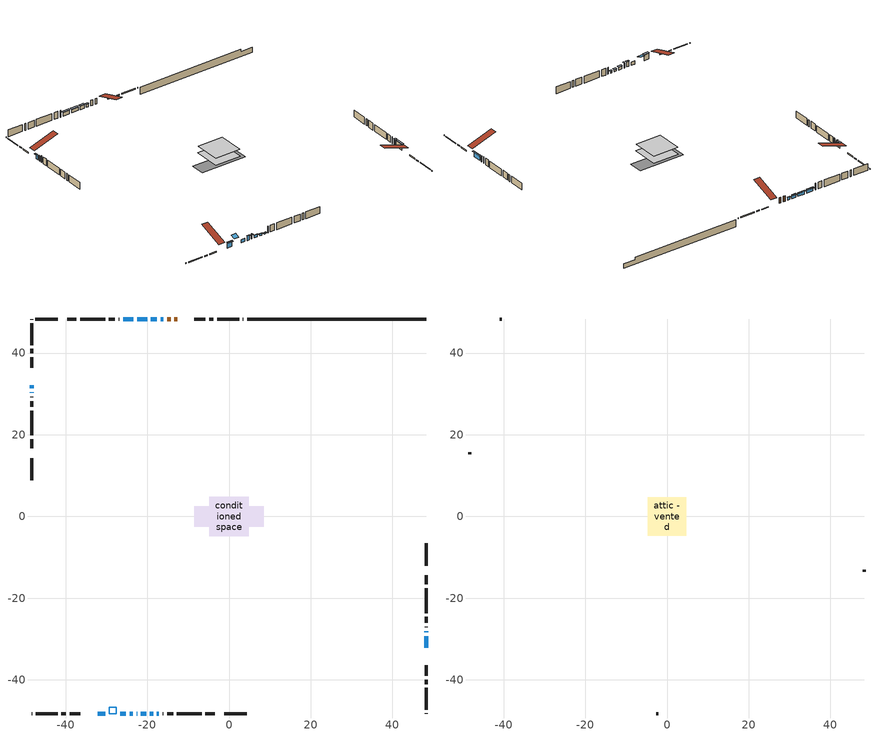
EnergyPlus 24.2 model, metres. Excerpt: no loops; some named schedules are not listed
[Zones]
conditioned space
 floor outside (Floor1 construction): -0.91,-0.91 -0.91,0.91 0.91,0.91 0.91,-0.91 z1.37
 floor outside (Floor2 construction): -0.48,-0.48 -0.48,0.48 0.48,0.48 0.48,-0.48 z1.37
 floor adiabatic (AdiabaticFloorConstruction): -4.8,-4.8 -4.8,4.8 4.8,4.8 4.8,-4.8 z1.37
 floor foundation (Slab1 construction): -8.45,-2.52 -8.45,2.52 8.45,2.52 8.45,-2.52 z-1.19
 wall outside (RimJoist1 construction): 3.5,48.32 3.38,48.32 / -48.32,-48.32 -48.2,-48.32 / -48.32,48.32 -48.32,48.2 / 48.32,-48.32 48.32,-48.2 z1.37:1.67
 wall outside (RimJoist2 construction): 2.45,48.32 -2.9,48.32 / -47.27,-48.32 -41.92,-48.32 / -48.32,47.27 -48.32,41.92 / 48.32,-47.27 48.32,-41.92 z1.37:1.67
 wall outside (RimJoist3 construction): -3.83,48.32 -4.89,48.32 / -40.99,-48.32 -39.93,-48.32 / -48.32,40.99 -48.32,39.93 / 48.32,-40.99 48.32,-39.93 z1.37:1.67
 wall outside (RimJoist4 construction): -5.82,48.32 -8.44,48.32 / -39,-48.32 -36.38,-48.32 / -48.32,39 -48.32,36.38 / 48.32,-39 48.32,-36.38 z1.37:1.67
 wall outside (AdiabaticWallConstruction 1): -12.72,48.32 -13.36,48.32 / -14.29,48.32 -15.1,48.32 z1.37:3.4
 wall outside (AdiabaticWallConstruction): -16.03,48.32 -16.74,48.32 z1.37:2.39; -48.32,32.1 -48.32,31.34 / -48.32,30.41 -48.32,30.28 / -24.29,-48.32 -23.52,-48.32 / -22.6,-48.32 -22.47,-48.32 z1.37:3.15; 48.32,-32.1 48.32,-29.26 / 48.32,-28.33 48.32,-28.02 / -32.1,-48.32 -30.27,-48.32 z1.37:3.4; -17.67,48.32 -19.09,48.32 / -23.39,48.32 -25.93,48.32 z1.37:2.64; -26.62,-48.32 -25.21,-48.32 / -20.02,48.32 -22.46,48.32 z1.37:2.59; -21.54,-48.32 -20.27,-48.32 z1.37:2.34; -19.34,-48.32 -18.57,-48.32 z1.37:2.08; -17.65,-48.32 -17.14,-48.32 z1.37:1.87
 wall outside (Wall1 construction): -26.86,48.32 -27.03,48.32 / -16.22,-48.32 -16.05,-48.32 / -48.32,29.35 -48.32,29.18 / 48.32,-27.09 48.32,-26.92 z1.37:3.81
 wall outside (Wall2 construction): -27.96,48.32 -29.4,48.32 / -15.12,-48.32 -13.68,-48.32 / -48.32,28.25 -48.32,26.81 / 48.32,-25.99 48.32,-24.56 z1.37:3.81
 wall outside (Wall3 construction): -30.33,48.32 -36.39,48.32 / -12.75,-48.32 -6.69,-48.32 / -48.32,25.89 -48.32,19.82 / 48.32,-23.63 48.32,-17.56 z1.37:3.81
 wall outside (Wall4 construction): -37.32,48.32 -39.56,48.32 / -5.76,-48.32 -3.51,-48.32 / -48.32,18.89 -48.32,16.65 / 48.32,-16.64 48.32,-14.39 z1.37:3.81
 wall outside (Wall6 construction): -41.9,48.32 -47.39,48.32 / -1.17,-48.32 4.32,-48.32 / -48.32,14.31 -48.32,8.82 / 48.32,-12.05 48.32,-6.56 z1.37:3.81
 wall foundation (FoundationWall1 construction): 4.43,48.32,-1.19 4.43,48.32,1.37 43.93,48.32,1.37 43.93,48.32,0.57 48.32,48.32,0.57 48.32,48.32,-1.19
 window (WindowConstruction 7): -16.03,48.32 -16.74,48.32 z1.37:2.38
 window (WindowConstruction 11): -48.32,32.1 -48.32,31.34 z1.37:3.15
 window (WindowConstruction 12): -48.32,30.41 -48.32,30.28 z1.37:3.15
 window (WindowConstruction 4): 48.32,-32.1 48.32,-29.26 z1.37:3.4
 window (WindowConstruction 5): 48.32,-28.33 48.32,-28.02 z1.37:3.4
 window (WindowConstruction 6): -32.1,-48.32 -30.27,-48.32 z1.37:3.4
 window (WindowConstruction 13): -17.67,48.32 -19.09,48.32 z1.37:2.64
 window (WindowConstruction 14): -26.61,-48.32 -25.22,-48.32 z1.37:2.59
 window (WindowConstruction 8): -24.29,-48.32 -23.53,-48.32 z1.37:3.15
 window (WindowConstruction 9): -22.6,-48.32 -22.47,-48.32 z1.37:3.15
 window (WindowConstruction): -20.02,48.32 -22.46,48.32 z1.37:2.59
 window (WindowConstruction 1): -23.39,48.32 -25.93,48.32 z1.37:2.64
 window (WindowConstruction 2): -21.54,-48.32 -20.27,-48.32 z1.37:2.34
 window (WindowConstruction 3): -19.34,-48.32 -18.58,-48.32 z1.37:2.08
 window (WindowConstruction 10): -17.65,-48.32 -17.15,-48.32 z1.37:1.87
 door (Door): -12.72,48.32 -13.36,48.32 z1.37:3.4
 door (Door 1): -14.29,48.32 -15.1,48.32 z1.37:3.4
 ceiling adiabatic (AdiabaticFloorConstruction): 4.8,-4.8 4.8,4.8 -4.8,4.8 -4.8,-4.8 z1.37
 roof outside (AdiabaticRoofConstruction): -27.54,-48.32,3.81 -27.54,-46.62,4.38 -29.34,-46.62,4.38 -29.34,-48.32,3.81
 skylight (SkylightConstruction): -27.54,-48.32,3.81 -27.54,-46.62,4.38 -29.34,-46.62,4.38 -29.34,-48.32,3.81
attic - vented
 floor to conditioned space (Floor3 construction Reversed): -4.71,-4.71 -4.71,4.71 4.71,4.71 4.71,-4.71 z3.81
 wall outside (Wall5 construction): -40.49,48.32 -40.97,48.32 / -2.58,-48.32 -2.1,-48.32 / -48.32,15.72 -48.32,15.24 / 48.32,-13.46 48.32,-12.98 z1.37:3.81
 roof outside (Roof1 construction): -11.79,48.32,3.81 -11.79,39.14,6.87 -9.37,39.14,6.87 -9.37,48.32,3.81; -33.03,-48.32,3.81 -33.03,-39.14,6.87 -35.45,-39.14,6.87 -35.45,-48.32,3.81; -48.32,33.03,3.81 -39.14,33.03,6.87 -39.14,35.45,6.87 -48.32,35.45,3.81; 48.32,-33.03,3.81 39.14,-33.03,6.87 39.14,-35.45,6.87 48.32,-35.45,3.81
shading: -16.89,48.32 -15.88,48.32 -15.88,48.93 -16.89,48.93 z2.53; -48.32,31.19 -48.32,32.25 -48.93,32.25 -48.93,31.19 z3.3; -48.32,30.13 -48.32,30.56 -48.93,30.56 -48.93,30.13 z3.3; 48.32,-29.11 48.32,-32.25 48.93,-32.25 48.93,-29.11 z3.55; 48.32,-27.87 48.32,-28.48 48.93,-28.48 48.93,-27.87 z3.55; -30.12,-48.32 -32.25,-48.32 -32.25,-48.93 -30.12,-48.93 z3.55; -19.24,48.32 -17.52,48.32 -17.52,48.93 -19.24,48.93 z2.79; -23.38,-48.32 -24.44,-48.32 -24.44,-48.93 -23.38,-48.93 z3.3; -22.32,-48.32 -22.75,-48.32 -22.75,-48.93 -22.32,-48.93 z3.3; -22.61,48.32 -19.87,48.32 -19.87,48.93 -22.61,48.93 z2.74; -26.08,48.32 -23.24,48.32 -23.24,48.93 -26.08,48.93 z2.79; -20.12,-48.32 -21.69,-48.32 -21.69,-48.93 -20.12,-48.93 z2.49; -18.43,-48.32 -19.49,-48.32 -19.49,-48.93 -18.43,-48.93 z2.23; -17,-48.32 -17.8,-48.32 -17.8,-48.93 -17,-48.93 z2.02
[Building]
Building 1: Terrain=Suburbs
[Site:Location]
London AP_ON: Latitude {deg}=43.03; Longitude {deg}=-81.15; Time Zone {hr}=-5; Elevation {m}=278; Keep Site Location Information=Yes
[Site:GroundTemperature:Shallow]
3.98693, 1.93205, 1.76749, 2.74264, 6.6573, 10.5537, 13.9317, 16.0716, 16.2534, 14.513, 11.2211, 7.44421
[Site:WaterMainsTemperature]
Calculation Method=Schedule; Temperature Schedule=mains temperature schedule
[Material] Roughness=Rough; Thermal Absorptance=0.9
Name | Thickness {m} | Conductivity {W/m-K} | Density {kg/m3} | Specific Heat {J/kg-K} | Solar Absorptance | Visible Absorptance
asphalt or fiberglass shingles | 0.00635 | 0.162714 | 1121.4 | 1465.45 | 0.4 | 0.4
asphalt or fiberglass shingles 1 | 0.00635 | 0.162714 | 1121.4 | 1465.45 | 0.7 | 0.7
ceiling loosefill ins | 0.169333 | 0.0480833 | 16.02 | 1046.75 | 0.7 | 0.7
ceiling stud and cavity | 0.1397 | 1.3678 | 65.682 | 1177.47 | 0.7 | 0.7
concrete 4.0 in. | 0.1016 | 1.803125 | 2242.8 | 837.4 | 0.7 | 0.7
concrete 8.0 in. | 0.2032 | 1.803125 | 2242.8 | 837.4 | 0.7 | 0.7
door material | 0.04445 | 0.327969 | 512.64 | 1214.23 | 0.7 | 0.7
floor covering | 0.0127 | 0.0433444 | 54.468 | 1339.84 | 0.6 | 0.6
floor rigid ins | 0.051816 | 0.029427 | 32.04 | 1214.23 | 0.7 | 0.7
floor rigid ins 1; roof rigid ins; wall rigid ins | 0.512978 | 0.029427 | 32.04 | 1214.23 | 0.7 | 0.7
floor stud and cavity | 0.1397 | 0.0891235 | 92.3553 | 1139.71 | 0.7 | 0.7
floor stud and cavity 1 | 0.1397 | 0.0815226 | 92.3553 | 1139.71 | 0.7 | 0.7
floor stud and cavity 2 | 0.1397 | 1.75129 | 37.0049 | 1207.88 | 0.7 | 0.7
furniture material conditioned space 1 | 0.1524 | 0.115458 | 640.8 | 1214.23 | 0.6 | 0.6
gypsum board | 0.0127 | 0.160291 | 801 | 837.4 | 0.6 | 0.6
osb sheathing 0.5 in. | 0.0127 | 0.115458 | 512.64 | 1214.23 | 0.7 | 0.7
osb sheathing 0.75 in. | 0.01905 | 0.115458 | 512.64 | 1214.23 | 0.7 | 0.7
rim joist stud and cavity | 0.0508 | 0.367727 | 50.32683 | 1063.81 | 0.6 | 0.6
rim joist stud and cavity 1 | 0.0508 | 0.107068 | 50.32683 | 1063.81 | 0.6 | 0.6
rim joist stud and cavity 2 | 0.0508 | 0.194335 | 50.32683 | 1063.81 | 0.6 | 0.6
rim joist stud and cavity 3 | 0.0508 | 0.312044 | 50.32683 | 1063.81 | 0.6 | 0.6
roof stud and cavity | 0.18415 | 1.78685 | 37.0049 | 1207.88 | 0.6 | 0.6
wall stud and cavity | 0.1397 | 0.169167 | 139.0536 | 1170.24 | 0.7 | 0.7
wall stud and cavity 1 | 0.1397 | 0.0975873 | 139.0536 | 1170.24 | 0.7 | 0.7
wall stud and cavity 2 | 0.1397 | 0.0834262 | 139.0536 | 1170.24 | 0.7 | 0.7
wall stud and cavity 3 | 0.1397 | 0.100429 | 139.0536 | 1170.24 | 0.7 | 0.7
wall stud and cavity 4 | 0.0889 | 6.1454 | 50.32683 | 1063.81 | 0.6 | 0.6
wall stud and cavity 5 | 0.1397 | 0.0908376 | 139.0536 | 1170.24 | 0.7 | 0.7
wall stud and cavity 6 | 0.0889 | 0.380278 | 52.3479 | 1209.89 | 0.7 | 0.7
wall stud and cavity 7 | 0.0889 | 0.391764 | 83.0341 | 1211.67 | 0.7 | 0.7
wood siding | 0.0254 | 0.102417 | 544.68 | 1172.36 | 0.74 | 0.74
wood siding 1 | 0.00254 | 0.102417 | 544.68 | 1172.36 | 0.74 | 0.74
wood siding 2; wood siding 3; wood siding 4 | 0.0254 | 0.102417 | 544.68 | 1172.36 | 0.7 | 0.7
[WindowMaterial:SimpleGlazingSystem]
Name | U-Factor {W/m2-K} | Solar Heat Gain Coefficient
SkylightMaterial | 3.28976 | 0.717
WindowMaterial | 3.28699 | 0.62
WindowMaterial 1 | 3.276206 | 0.61
WindowMaterial 10 | 3.30005 | 0.54
WindowMaterial 11 | 3.27734 | 0.52
WindowMaterial 12 | 3.27848 | 0.51
WindowMaterial 2 | 3.2745 | 0.59
WindowMaterial 3 | 3.27223 | 0.45
WindowMaterial 4 | 3.30687 | 0.63
WindowMaterial 5 | 3.32901 | 0.54
WindowMaterial 6 | 3.31198 | 0.59
WindowMaterial 7 | 3.30573 | 0.63
WindowMaterial 8 | 3.304596 | 0.65
WindowMaterial 9 | 3.117222 | 0.28
[Construction]
AdiabaticFloorConstruction: floor stud and cavity 2, floor rigid ins 1, osb sheathing 0.75 in., floor covering
AdiabaticRoofConstruction: asphalt or fiberglass shingles 1, roof rigid ins, osb sheathing 0.75 in., roof stud and cavity
AdiabaticWallConstruction: wood siding 3, wall rigid ins, wall stud and cavity 6, gypsum board
AdiabaticWallConstruction 1: wood siding 4, wall rigid ins, wall stud and cavity 6, gypsum board
Door; Door 1: door material
Floor1 construction: floor stud and cavity, floor rigid ins, osb sheathing 0.75 in., floor covering
Floor2 construction: floor stud and cavity 1, osb sheathing 0.75 in., floor covering
Floor3 construction Reversed: gypsum board, ceiling stud and cavity, ceiling loosefill ins
FoundationWall1 construction: concrete 8.0 in.
furniture construction conditioned space 1: furniture material conditioned space 1
PartitionWallConstruction: gypsum board, wall stud and cavity 7, gypsum board
RimJoist1 construction: wood siding 2, rim joist stud and cavity
RimJoist2 construction: wood siding 2, rim joist stud and cavity 1
RimJoist3 construction: wood siding 2, rim joist stud and cavity 2
RimJoist4 construction: wood siding 2, rim joist stud and cavity 3
Roof1 construction: asphalt or fiberglass shingles
SkylightConstruction: SkylightMaterial
Slab1 construction: concrete 4.0 in.
Wall1 construction: wood siding, osb sheathing 0.5 in., wall stud and cavity, gypsum board
Wall2 construction: wood siding, osb sheathing 0.5 in., wall stud and cavity 1, gypsum board
Wall3 construction: wood siding, osb sheathing 0.5 in., wall stud and cavity 2, gypsum board
Wall4 construction: wood siding, osb sheathing 0.5 in., wall stud and cavity 3, gypsum board
Wall5 construction: wood siding 1, wall stud and cavity 4
Wall6 construction: wood siding, osb sheathing 0.5 in., wall stud and cavity 5, gypsum board
WindowConstruction: WindowMaterial
WindowConstruction 1: WindowMaterial 1
WindowConstruction 10: WindowMaterial 10
WindowConstruction 11; WindowConstruction 8: WindowMaterial 8
WindowConstruction 12; WindowConstruction 9: WindowMaterial 9
WindowConstruction 13: WindowMaterial 11
WindowConstruction 14: WindowMaterial 12
WindowConstruction 2: WindowMaterial 2
WindowConstruction 3: WindowMaterial 3
WindowConstruction 4: WindowMaterial 4
WindowConstruction 5: WindowMaterial 5
WindowConstruction 6: WindowMaterial 6
WindowConstruction 7: WindowMaterial 7
[Zone] Multiplier=1; Part of Total Floor Area=Yes
Name | Volume {m3}
attic - vented | 46.478
conditioned space | 491.1
[Space]
Name | Zone | Volume {m3}
attic - vented 1 | attic - vented | 46.478
conditioned space 1 | conditioned space | 491.1
[ZoneInfiltration:EffectiveLeakageArea]
infil attic - vented 1: Zone or Space=attic - vented 1; Schedule=Always On Discrete; Effective Air Leakage Area {cm2}=3871.8; Stack Coefficient=0.000382425; Wind Coefficient=1.32128e-05
[ZoneMixing]
whole house fan mix: Zone or Space=attic - vented; Schedule=Always On Continuous; Design Flow Rate Calculation Method=Flow/Zone; Design Flow Rate {m3/s}=0; Source Zone or Space=conditioned space
[SurfaceProperty:ExposedFoundationPerimeter]
Slab1: Exposed Perimeter Calculation Method=TotalExposedPerimeter; Total Exposed Perimeter {m}=43.892
[InternalMass] Zone or ZoneList=conditioned space; Space or SpaceList=conditioned space 1
Name | Construction | Surface Area {m2}
furniture mass conditioned space 1 | furniture construction conditioned space 1 | 72.6239
partition wall mass | PartitionWallConstruction | 181.56
[Lights]
interior lighting: Zone or ZoneList or Space or SpaceList=conditioned space 1; Schedule=interior lighting schedule; Design Level Calculation Method=LightingLevel; Lighting Level {W}=343.2; Return Air Fraction=0; Fraction Radiant=0.6; Fraction Visible=0.2; Fraction Replaceable=1
[People]
occupants: Zone or ZoneList or Space or SpaceList=conditioned space 1; Number of People Schedule=occupants schedule; Number of People Calculation Method=People; Number of People=3; Fraction Radiant=0.314171; Sensible Heat Fraction=0.56303; Activity Level Schedule=occupants activity schedule; Carbon Dioxide Generation Rate {m3/s-W}=0; Enable ASHRAE 55 Comfort Warnings=No; Mean Radiant Temperature Calculation Type=EnclosureAveraged
[ElectricEquipment] Zone or ZoneList or Space or SpaceList=conditioned space 1; Design Level Calculation Method=EquipmentLevel
Name | Schedule | Design Level {W} | Fraction Latent | Fraction Radiant | Fraction Lost
clothes dryer | clothes dryer schedule | 140.772 | 0.015 | 0.081 | 0.85
clothes washer | clothes washer schedule | 32.1985 | 0.03 | 0.162 | 0.7
cooking range | cooking range schedule | 215.147 | 0.08 | 0.432 | 0.2
dishwasher | dishwasher schedule | 66.8632 | 0.3 | 0.18 | 0.4
fridge | fridge schedule | 72.9452 | 0 | 0.6 | 0
mech vent bath fan 0 | mech vent bath fan 0 schedule | 50.2 | 0 | 0 | 1
mech vent bath fan 1 | mech vent bath fan 1 schedule | 50.2 | 0 | 0 | 1
mech vent house fan | mech vent house fan schedule | 0 | 0 | 0 | 1
mech vent house fan cfis | mech vent house fan cfis schedule | 0 | 0 | 0 | 0
misc plug loads | misc plug loads schedule | 494.7 | 0.045 | 0.513 | 0.1
whole house fan | Always On Discrete | 0 | 0 | 0 | 1
[OtherEquipment] Zone or ZoneList or Space or SpaceList=conditioned space 1; Design Level Calculation Method=EquipmentLevel
Name | Fuel Type | Schedule | Design Level {W} | Fraction Latent | Fraction Radiant | Fraction Lost
clothes dryer 1 | Electricity | clothes dryer schedule | 0 | 0.015 | 0.081 | 0.85
cooking range 1 | Electricity | cooking range schedule | 0 | 0.08 | 0.432 | 0.2
general water use latent | None | general water use schedule | 62.594 | 1 | 0 | 0
general water use sensible | None | general water use schedule | -61.6891 | 0 | 0.6 | 0
mech vent house fan latent load | None | Always On Discrete | 0 | 1 | 0 | 0
mech vent house fan sensible load | None | Always On Discrete | 0 | 0 | 0 | 0
water heater energy adjustment1 | NaturalGas | Always On Discrete | 0.01 | 0 | 0 | 1
[ZoneInfiltration:DesignFlowRate] Zone or ZoneList or Space or SpaceList=conditioned space 1; Schedule=Always On Discrete; Design Flow Rate Calculation Method=Flow/Zone; Design Flow Rate {m3/s}=0
infil flow; natural vent flow; whole house fan flow
[Foundation:Kiva]
Foundation Kiva 1: Initial Indoor Air Temperature {C}=18; Wall Height Above Grade {m}=1.37002; Wall Depth Below Slab {m}=0.2032
[Foundation:Kiva:Settings]
Soil Conductivity {W/m-K}=0.849921; Soil Density {kg/m3}=1842.3; Soil Specific Heat {J/kg-K}=418.7; Ground Solar Absorptivity=0.9; Ground Thermal Absorptivity=0.9; Ground Surface Roughness {m}=0.03; Far-Field Width {m}=40; Deep-Ground Boundary Condition=ZeroFlux; Deep-Ground Depth {m}=40; Minimum Cell Dimension {m}=0.2; Maximum Cell Growth Coefficient=3; Simulation Timestep=Timestep
[Exterior:Lights]
exterior lighting: Schedule=exterior lighting schedule; Design Level {W}=75.6
[Schedule:Constant]
Name | Hourly Value
Always On Continuous; mech vent house fan schedule; mech vent house fan cfis schedule; Always On Discrete | 1
occupants activity schedule | 117.228
fridge schedule | 0
[Schedule:Week:Daily]
interior lighting schedule Week Rule - Jan1-Jan27: interior lighting schedule day, interior lighting schedule day, interior lighting schedule day, interior lighting schedule day, interior lighting schedule day, interior lighting schedule day, interior lighting schedule day, interior lighting schedule default day, interior lighting schedule default day, interior lighting schedule default day, interior lighting schedule default day, interior lighting schedule default day
interior lighting schedule Week Rule - Jan28-Feb3: interior lighting schedule day, interior lighting schedule day, interior lighting schedule day, interior lighting schedule day, interior lighting schedule day 1, interior lighting schedule day 1, interior lighting schedule day 1, interior lighting schedule default day, interior lighting schedule default day, interior lighting schedule default day, interior lighting schedule default day, interior lighting schedule default day
interior lighting schedule Week Rule - Feb4-Feb24: interior lighting schedule day 1, interior lighting schedule day 1, interior lighting schedule day 1, interior lighting schedule day 1, interior lighting schedule day 1, interior lighting schedule day 1, interior lighting schedule day 1, interior lighting schedule default day, interior lighting schedule default day, interior lighting schedule default day, interior lighting schedule default day, interior lighting schedule default day
interior lighting schedule Week Rule - Feb25-Mar3: interior lighting schedule day 1, interior lighting schedule day 1, interior lighting schedule day 1, interior lighting schedule day 1, interior lighting schedule day 2, interior lighting schedule day 2, interior lighting schedule day 2, interior lighting schedule default day, interior lighting schedule default day, interior lighting schedule default day, interior lighting schedule default day, interior lighting schedule default day
interior lighting schedule Week Rule - Mar4-Mar31: interior lighting schedule day 2, interior lighting schedule day 2, interior lighting schedule day 2, interior lighting schedule day 2, interior lighting schedule day 2, interior lighting schedule day 2, interior lighting schedule day 2, interior lighting schedule default day, interior lighting schedule default day, interior lighting schedule default day, interior lighting schedule default day, interior lighting schedule default day
interior lighting schedule Week Rule - Apr1-Apr28: interior lighting schedule day 3, interior lighting schedule day 3, interior lighting schedule day 3, interior lighting schedule day 3, interior lighting schedule day 3, interior lighting schedule day 3, interior lighting schedule day 3, interior lighting schedule default day, interior lighting schedule default day, interior lighting schedule default day, interior lighting schedule default day, interior lighting schedule default day
interior lighting schedule Week Rule - Apr29-May5: interior lighting schedule day 3, interior lighting schedule day 3, interior lighting schedule day 4, interior lighting schedule day 4, interior lighting schedule day 4, interior lighting schedule day 4, interior lighting schedule day 4, interior lighting schedule default day, interior lighting schedule default day, interior lighting schedule default day, interior lighting schedule default day, interior lighting schedule default day
interior lighting schedule Week Rule - May6-May26: interior lighting schedule day 4, interior lighting schedule day 4, interior lighting schedule day 4, interior lighting schedule day 4, interior lighting schedule day 4, interior lighting schedule day 4, interior lighting schedule day 4, interior lighting schedule default day, interior lighting schedule default day, interior lighting schedule default day, interior lighting schedule default day, interior lighting schedule default day
interior lighting schedule Week Rule - May27-Jun2: interior lighting schedule day 4, interior lighting schedule day 4, interior lighting schedule day 4, interior lighting schedule day 4, interior lighting schedule day 4, interior lighting schedule day 5, interior lighting schedule day 5, interior lighting schedule default day, interior lighting schedule default day, interior lighting schedule default day, interior lighting schedule default day, interior lighting schedule default day
interior lighting schedule Week Rule - Jun3-Jun30: interior lighting schedule day 5, interior lighting schedule day 5, interior lighting schedule day 5, interior lighting schedule day 5, interior lighting schedule day 5, interior lighting schedule day 5, interior lighting schedule day 5, interior lighting schedule default day, interior lighting schedule default day, interior lighting schedule default day, interior lighting schedule default day, interior lighting schedule default day
interior lighting schedule Week Rule - Jul1-Jul28: interior lighting schedule day 6, interior lighting schedule day 6, interior lighting schedule day 6, interior lighting schedule day 6, interior lighting schedule day 6, interior lighting schedule day 6, interior lighting schedule day 6, interior lighting schedule default day, interior lighting schedule default day, interior lighting schedule default day, interior lighting schedule default day, interior lighting schedule default day
interior lighting schedule Week Rule - Jul29-Aug4: interior lighting schedule day 6, interior lighting schedule day 6, interior lighting schedule day 6, interior lighting schedule day 7, interior lighting schedule day 7, interior lighting schedule day 7, interior lighting schedule day 7, interior lighting schedule default day, interior lighting schedule default day, interior lighting schedule default day, interior lighting schedule default day, interior lighting schedule default day
interior lighting schedule Week Rule - Aug5-Aug25: interior lighting schedule day 7, interior lighting schedule day 7, interior lighting schedule day 7, interior lighting schedule day 7, interior lighting schedule day 7, interior lighting schedule day 7, interior lighting schedule day 7, interior lighting schedule default day, interior lighting schedule default day, interior lighting schedule default day, interior lighting schedule default day, interior lighting schedule default day
interior lighting schedule Week Rule - Aug26-Sep1: interior lighting schedule day 7, interior lighting schedule day 7, interior lighting schedule day 7, interior lighting schedule day 7, interior lighting schedule day 7, interior lighting schedule day 7, interior lighting schedule day 8, interior lighting schedule default day, interior lighting schedule default day, interior lighting schedule default day, interior lighting schedule default day, interior lighting schedule default day
interior lighting schedule Week Rule - Sep2-Sep29: interior lighting schedule day 8, interior lighting schedule day 8, interior lighting schedule day 8, interior lighting schedule day 8, interior lighting schedule day 8, interior lighting schedule day 8, interior lighting schedule day 8, interior lighting schedule default day, interior lighting schedule default day, interior lighting schedule default day, interior lighting schedule default day, interior lighting schedule default day
interior lighting schedule Week Rule - Sep30-Oct6: interior lighting schedule day 8, interior lighting schedule day 9, interior lighting schedule day 9, interior lighting schedule day 9, interior lighting schedule day 9, interior lighting schedule day 9, interior lighting schedule day 9, interior lighting schedule default day, interior lighting schedule default day, interior lighting schedule default day, interior lighting schedule default day, interior lighting schedule default day
interior lighting schedule Week Rule - Oct7-Oct27: interior lighting schedule day 9, interior lighting schedule day 9, interior lighting schedule day 9, interior lighting schedule day 9, interior lighting schedule day 9, interior lighting schedule day 9, interior lighting schedule day 9, interior lighting schedule default day, interior lighting schedule default day, interior lighting schedule default day, interior lighting schedule default day, interior lighting schedule default day
interior lighting schedule Week Rule - Oct28-Nov3: interior lighting schedule day 9, interior lighting schedule day 9, interior lighting schedule day 9, interior lighting schedule day 9, interior lighting schedule day 10, interior lighting schedule day 10, interior lighting schedule day 10, interior lighting schedule default day, interior lighting schedule default day, interior lighting schedule default day, interior lighting schedule default day, interior lighting schedule default day
interior lighting schedule Week Rule - Nov4-Nov24: interior lighting schedule day 10, interior lighting schedule day 10, interior lighting schedule day 10, interior lighting schedule day 10, interior lighting schedule day 10, interior lighting schedule day 10, interior lighting schedule day 10, interior lighting schedule default day, interior lighting schedule default day, interior lighting schedule default day, interior lighting schedule default day, interior lighting schedule default day
interior lighting schedule Week Rule - Nov25-Dec1: interior lighting schedule day 10, interior lighting schedule day 10, interior lighting schedule day 10, interior lighting schedule day 10, interior lighting schedule day 10, interior lighting schedule day 10, interior lighting schedule day 11, interior lighting schedule default day, interior lighting schedule default day, interior lighting schedule default day, interior lighting schedule default day, interior lighting schedule default day
interior lighting schedule Week Rule - Dec2-Dec31: interior lighting schedule day 11, interior lighting schedule day 11, interior lighting schedule day 11, interior lighting schedule day 11, interior lighting schedule day 11, interior lighting schedule day 11, interior lighting schedule day 11, interior lighting schedule default day, interior lighting schedule default day, interior lighting schedule default day, interior lighting schedule default day, interior lighting schedule default day
occupants schedule Week Rule - Jan1-Dec31: occupants schedule day, occupants schedule day, occupants schedule day, occupants schedule day, occupants schedule day, occupants schedule day, occupants schedule day, occupants schedule default day, occupants schedule default day, occupants schedule default day, occupants schedule default day, occupants schedule default day
clothes dryer schedule Week Rule - Jan1-Dec31: clothes dryer schedule day, clothes dryer schedule day, clothes dryer schedule day, clothes dryer schedule day, clothes dryer schedule day, clothes dryer schedule day, clothes dryer schedule day, clothes dryer schedule default day, clothes dryer schedule default day, clothes dryer schedule default day, clothes dryer schedule default day, clothes dryer schedule default day
clothes washer schedule Week Rule - Jan1-Dec31: clothes washer schedule day, clothes washer schedule day, clothes washer schedule day, clothes washer schedule day, clothes washer schedule day, clothes washer schedule day, clothes washer schedule day, clothes washer schedule default day, clothes washer schedule default day, clothes washer schedule default day, clothes washer schedule default day, clothes washer schedule default day
cooking range schedule Week Rule - Jan1-Dec31: cooking range schedule day, cooking range schedule day, cooking range schedule day, cooking range schedule day, cooking range schedule day, cooking range schedule day, cooking range schedule day, cooking range schedule default day, cooking range schedule default day, cooking range schedule default day, cooking range schedule default day, cooking range schedule default day
dishwasher schedule Week Rule - Jan1-Dec31: dishwasher schedule day, dishwasher schedule day, dishwasher schedule day, dishwasher schedule day, dishwasher schedule day, dishwasher schedule day, dishwasher schedule day, dishwasher schedule default day, dishwasher schedule default day, dishwasher schedule default day, dishwasher schedule default day, dishwasher schedule default day
mech vent bath fan 0 schedule Week Rule - Jan1-Dec31: mech vent bath fan 0 schedule day, mech vent bath fan 0 schedule day, mech vent bath fan 0 schedule day, mech vent bath fan 0 schedule day, mech vent bath fan 0 schedule day, mech vent bath fan 0 schedule day, mech vent bath fan 0 schedule day, mech vent bath fan 0 schedule default day, mech vent bath fan 0 schedule default day, mech vent bath fan 0 schedule default day, mech vent bath fan 0 schedule default day, mech vent bath fan 0 schedule default day
mech vent bath fan 1 schedule Week Rule - Jan1-Dec31: mech vent bath fan 1 schedule day, mech vent bath fan 1 schedule day, mech vent bath fan 1 schedule day, mech vent bath fan 1 schedule day, mech vent bath fan 1 schedule day, mech vent bath fan 1 schedule day, mech vent bath fan 1 schedule day, mech vent bath fan 1 schedule default day, mech vent bath fan 1 schedule default day, mech vent bath fan 1 schedule default day, mech vent bath fan 1 schedule default day, mech vent bath fan 1 schedule default day
misc plug loads schedule Week Rule - Jan1-Dec31: misc plug loads schedule day, misc plug loads schedule day, misc plug loads schedule day, misc plug loads schedule day, misc plug loads schedule day, misc plug loads schedule day, misc plug loads schedule day, misc plug loads schedule default day, misc plug loads schedule default day, misc plug loads schedule default day, misc plug loads schedule default day, misc plug loads schedule default day
general water use schedule Week Rule - Jan1-Dec31: general water use schedule day, general water use schedule day, general water use schedule day, general water use schedule day, general water use schedule day, general water use schedule day, general water use schedule day, general water use schedule default day, general water use schedule default day, general water use schedule default day, general water use schedule default day, general water use schedule default day
exterior lighting schedule Week Rule - Jan1-Jan27: exterior lighting schedule day, exterior lighting schedule day, exterior lighting schedule day, exterior lighting schedule day, exterior lighting schedule day, exterior lighting schedule day, exterior lighting schedule day, exterior lighting schedule default day, exterior lighting schedule default day, exterior lighting schedule default day, exterior lighting schedule default day, exterior lighting schedule default day
exterior lighting schedule Week Rule - Jan28-Feb3: exterior lighting schedule day, exterior lighting schedule day, exterior lighting schedule day, exterior lighting schedule day, exterior lighting schedule day 1, exterior lighting schedule day 1, exterior lighting schedule day 1, exterior lighting schedule default day, exterior lighting schedule default day, exterior lighting schedule default day, exterior lighting schedule default day, exterior lighting schedule default day
exterior lighting schedule Week Rule - Feb4-Feb24: exterior lighting schedule day 1, exterior lighting schedule day 1, exterior lighting schedule day 1, exterior lighting schedule day 1, exterior lighting schedule day 1, exterior lighting schedule day 1, exterior lighting schedule day 1, exterior lighting schedule default day, exterior lighting schedule default day, exterior lighting schedule default day, exterior lighting schedule default day, exterior lighting schedule default day
exterior lighting schedule Week Rule - Feb25-Mar3: exterior lighting schedule day 1, exterior lighting schedule day 1, exterior lighting schedule day 1, exterior lighting schedule day 1, exterior lighting schedule day 2, exterior lighting schedule day 2, exterior lighting schedule day 2, exterior lighting schedule default day, exterior lighting schedule default day, exterior lighting schedule default day, exterior lighting schedule default day, exterior lighting schedule default day
exterior lighting schedule Week Rule - Mar4-Mar31: exterior lighting schedule day 2, exterior lighting schedule day 2, exterior lighting schedule day 2, exterior lighting schedule day 2, exterior lighting schedule day 2, exterior lighting schedule day 2, exterior lighting schedule day 2, exterior lighting schedule default day, exterior lighting schedule default day, exterior lighting schedule default day, exterior lighting schedule default day, exterior lighting schedule default day
[Schedule:Year]
interior lighting schedule: interior lighting schedule Week Rule - Jan1-Jan27, 1, 1, 1, 27, interior lighting schedule Week Rule - Jan28-Feb3, 1, 28, 2, 3, interior lighting schedule Week Rule - Feb4-Feb24, 2, 4, 2, 24, interior lighting schedule Week Rule - Feb25-Mar3, 2, 25, 3, 3, interior lighting schedule Week Rule - Mar4-Mar31, 3, 4, 3, 31, interior lighting schedule Week Rule - Apr1-Apr28, 4, 1, 4, 28, interior lighting schedule Week Rule - Apr29-May5, 4, 29, 5, 5, interior lighting schedule Week Rule - May6-May26, 5, 6, 5, 26, interior lighting schedule Week Rule - May27-Jun2, 5, 27, 6, 2, interior lighting schedule Week Rule - Jun3-Jun30, 6, 3, 6, 30, interior lighting schedule Week Rule - Jul1-Jul28, 7, 1, 7, 28, interior lighting schedule Week Rule - Jul29-Aug4, 7, 29, 8, 4, interior lighting schedule Week Rule - Aug5-Aug25, 8, 5, 8, 25, interior lighting schedule Week Rule - Aug26-Sep1, 8, 26, 9, 1, interior lighting schedule Week Rule - Sep2-Sep29, 9, 2, 9, 29, interior lighting schedule Week Rule - Sep30-Oct6, 9, 30, 10, 6, interior lighting schedule Week Rule - Oct7-Oct27, 10, 7, 10, 27, interior lighting schedule Week Rule - Oct28-Nov3, 10, 28, 11, 3, interior lighting schedule Week Rule - Nov4-Nov24, 11, 4, 11, 24, interior lighting schedule Week Rule - Nov25-Dec1, 11, 25, 12, 1, interior lighting schedule Week Rule - Dec2-Dec31, 12, 2, 12, 31
occupants schedule: occupants schedule Week Rule - Jan1-Dec31, 1, 1, 12, 31
clothes dryer schedule: clothes dryer schedule Week Rule - Jan1-Dec31, 1, 1, 12, 31
clothes washer schedule: clothes washer schedule Week Rule - Jan1-Dec31, 1, 1, 12, 31
cooking range schedule: cooking range schedule Week Rule - Jan1-Dec31, 1, 1, 12, 31
dishwasher schedule: dishwasher schedule Week Rule - Jan1-Dec31, 1, 1, 12, 31
mech vent bath fan 0 schedule: mech vent bath fan 0 schedule Week Rule - Jan1-Dec31, 1, 1, 12, 31
mech vent bath fan 1 schedule: mech vent bath fan 1 schedule Week Rule - Jan1-Dec31, 1, 1, 12, 31
misc plug loads schedule: misc plug loads schedule Week Rule - Jan1-Dec31, 1, 1, 12, 31
general water use schedule: general water use schedule Week Rule - Jan1-Dec31, 1, 1, 12, 31
exterior lighting schedule: exterior lighting schedule Week Rule - Jan1-Jan27, 1, 1, 1, 27, exterior lighting schedule Week Rule - Jan28-Feb3, 1, 28, 2, 3, exterior lighting schedule Week Rule - Feb4-Feb24, 2, 4, 2, 24, exterior lighting schedule Week Rule - Feb25-Mar3, 2, 25, 3, 3, exterior lighting schedule Week Rule - Mar4-Mar31, 3, 4, 3, 31, exterior lighting schedule Week Rule - Apr1-Apr28, 4, 1, 4, 28, exterior lighting schedule Week Rule - Apr29-May5, 4, 29, 5, 5, exterior lighting schedule Week Rule - May6-May26, 5, 6, 5, 26, exterior lighting schedule Week Rule - May27-Jun2, 5, 27, 6, 2, exterior lighting schedule Week Rule - Jun3-Jun30, 6, 3, 6, 30, exterior lighting schedule Week Rule - Jul1-Jul28, 7, 1, 7, 28, exterior lighting schedule Week Rule - Jul29-Aug4, 7, 29, 8, 4, exterior lighting schedule Week Rule - Aug5-Aug25, 8, 5, 8, 25, exterior lighting schedule Week Rule - Aug26-Sep1, 8, 26, 9, 1, exterior lighting schedule Week Rule - Sep2-Sep29, 9, 2, 9, 29, exterior lighting schedule Week Rule - Sep30-Oct6, 9, 30, 10, 6, exterior lighting schedule Week Rule - Oct7-Oct27, 10, 7, 10, 27, exterior lighting schedule Week Rule - Oct28-Nov3, 10, 28, 11, 3, exterior lighting schedule Week Rule - Nov4-Nov24, 11, 4, 11, 24, exterior lighting schedule Week Rule - Nov25-Dec1, 11, 25, 12, 1, exterior lighting schedule Week Rule - Dec2-Dec31, 12, 2, 12, 31
[Schedule:Compact]
mains temperature schedule: Through: 01/01, For: AllDays, Until: 24:00, 7.96722, Through: 01/02, For: AllDays, Until: 24:00, 7.89722, Through: 01/03, For: AllDays, Until: 24:00, 7.82778, Through: 01/04, For: AllDays, Until: 24:00, 7.76, Through: 01/05, For: AllDays, Until: 24:00, 7.69333, Through: 01/06, For: AllDays, Until: 24:00, 7.62778, Through: 01/07, For: AllDays, Until: 24:00, 7.56389, Through: 01/08, For: AllDays, Until: 24:00, 7.50167, Through: 01/09, For: AllDays, Until: 24:00, 7.44056, Through: 01/10, For: AllDays, Until: 24:00, 7.38056, Through: 01/11, For: AllDays, Until: 24:00, 7.32222, Through: 01/12, For: AllDays, Until: 24:00, 7.26556, Through: 01/13, For: AllDays, Until: 24:00, 7.21, Through: 01/14, For: AllDays, Until: 24:00, 7.15556, Through: 01/15, For: AllDays, Until: 24:00, 7.10333, Through: 01/16, For: AllDays, Until: 24:00, 7.05222, Through: 01/17, For: AllDays, Until: 24:00, 7.00278, Through: 01/18, For: AllDays, Until: 24:00, 6.955, Through: 01/19, For: AllDays, Until: 24:00, 6.90833, Through: 01/20, For: AllDays, Until: 24:00, 6.86389, Through: 01/21, For: AllDays, Until: 24:00, 6.82056, Through: 01/22, For: AllDays, Until: 24:00, 6.77889, Through: 01/23, For: AllDays, Until: 24:00, 6.73889, Through: 01/24, For: AllDays, Until: 24:00, 6.7, Through: 01/25, For: AllDays, Until: 24:00, 6.66333, Through: 01/26, For: AllDays, Until: 24:00, 6.62833, Through: 01/27, For: AllDays, Until: 24:00, 6.59444, Through: 01/28, For: AllDays, Until: 24:00, 6.56278, Through: 01/29, For: AllDays, Until: 24:00, 6.53222, Through: 01/30, For: AllDays, Until: 24:00, 6.50389, Through: 01/31, For: AllDays, Until: 24:00, 6.47722, Through: 02/01, For: AllDays, Until: 24:00, 6.45167, Through: 02/02, For: AllDays, Until: 24:00, 6.42833, Through: 02/03, For: AllDays, Until: 24:00, 6.40667, Through: 02/04, For: AllDays, Until: 24:00, 6.38611, Through: 02/05, For: AllDays, Until: 24:00, 6.36778, Through: 02/06, For: AllDays, Until: 24:00, 6.35111, Through: 02/07, For: AllDays, Until: 24:00, 6.33611, Through: 02/08, For: AllDays, Until: 24:00, 6.32333, Through: 02/09, For: AllDays, Until: 24:00, 6.31167, Through: 02/10, For: AllDays, Until: 24:00, 6.30222, Through: 02/11, For: AllDays, Until: 24:00, 6.29389, Through: 02/12, For: AllDays, Until: 24:00, 6.28778, Through: 02/13, For: AllDays, Until: 24:00, 6.28333, Through: 02/14, For: AllDays, Until: 24:00, 6.28056, Through: 02/15, For: AllDays, Until: 24:00, 6.27944, Through: 02/16, For: AllDays, Until: 24:00, 6.28, Through: 02/17, For: AllDays, Until: 24:00, 6.28278, Through: 02/18, For: AllDays, Until: 24:00, 6.28722, Through: 02/19, For: AllDays, Until: 24:00, 6.29278, Through: 02/20, For: AllDays, Until: 24:00, 6.30056, Through: 02/21, For: AllDays, Until: 24:00, 6.31, Through: 02/22, For: AllDays, Until: 24:00, 6.32111, Through: 02/23, For: AllDays, Until: 24:00, 6.33444, Through: 02/24, For: AllDays, Until: 24:00, 6.34889, Through: 02/25, For: AllDays, Until: 24:00, 6.36556, Through: 02/26, For: AllDays, Until: 24:00, 6.38333, Through: 02/27, For: AllDays, Until: 24:00, 6.40333, Through: 02/28, For: AllDays, Until: 24:00, 6.425, Through: 03/01, For: AllDays, Until: 24:00, 6.44833, Through: 03/02, For: AllDays, Until: 24:00, 6.47278, Through: 03/03, For: AllDays, Until: 24:00, 6.49944, Through: 03/04, For: AllDays, Until: 24:00, 6.52778, Through: 03/05, For: AllDays, Until: 24:00, 6.55778, Through: 03/06, For: AllDays, Until: 24:00, 6.58944, Through: 03/07, For: AllDays, Until: 24:00, 6.62278, Through: 03/08, For: AllDays, Until: 24:00, 6.65778, Through: 03/09, For: AllDays, Until: 24:00, 6.69444, Through: 03/10, For: AllDays, Until: 24:00, 6.73278, Through: 03/11, For: AllDays, Until: 24:00, 6.77278, Through: 03/12, For: AllDays, Until: 24:00, 6.81389, Through: 03/13, For: AllDays, Until: 24:00, 6.85722, Through: 03/14, For: AllDays, Until: 24:00, 6.90167, Through: 03/15, For: AllDays, Until: 24:00, 6.94778, Through: 03/16, For: AllDays, Until: 24:00, 6.99556, Through: 03/17, For: AllDays, Until: 24:00, 7.045, Through: 03/18, For: AllDays, Until: 24:00, 7.09556, Through: 03/19, For: AllDays, Until: 24:00, 7.14778, Through: 03/20, For: AllDays, Until: 24:00, 7.20167, Through: 03/21, For: AllDays, Until: 24:00, 7.25667, Through: 03/22, For: AllDays, Until: 24:00, 7.31333, Through: 03/23, For: AllDays, Until: 24:00, 7.37167, Through: 03/24, For: AllDays, Until: 24:00, 7.43111, Through: 03/25, For: AllDays, Until: 24:00, 7.49222, Through: 03/26, For: AllDays, Until: 24:00, 7.55444, Through: 03/27, For: AllDays, Until: 24:00, 7.61833, Through: 03/28, For: AllDays, Until: 24:00, 7.68333, Through: 03/29, For: AllDays, Until: 24:00, 7.74944, Through: 03/30, For: AllDays, Until: 24:00, 7.81722, Through: 03/31, For: AllDays, Until: 24:00, 7.88667, Through: 04/01, For: AllDays, Until: 24:00, 7.95667, Through: 04/02, For: AllDays, Until: 24:00, 8.02833, Through: 04/03, For: AllDays, Until: 24:00, 8.10111, Through: 04/04, For: AllDays, Until: 24:00, 8.175, Through: 04/05, For: AllDays, Until: 24:00, 8.25, Through: 04/06, For: AllDays, Until: 24:00, 8.32667, Through: 04/07, For: AllDays, Until: 24:00, 8.40389, Through: 04/08, For: AllDays, Until: 24:00, 8.48278, Through: 04/09, For: AllDays, Until: 24:00, 8.56222, Through: 04/10, For: AllDays, Until: 24:00, 8.64278, Through: 04/11, For: AllDays, Until: 24:00, 8.725, Through: 04/12, For: AllDays, Until: 24:00, 8.80778, Through: 04/13, For: AllDays, Until: 24:00, 8.89167, Through: 04/14, For: AllDays, Until: 24:00, 8.97611, Through: 04/15, For: AllDays, Until: 24:00, 9.06167, Through: 04/16, For: AllDays, Until: 24:00, 9.14833, Through: 04/17, For: AllDays, Until: 24:00, 9.23611, Through: 04/18, For: AllDays, Until: 24:00, 9.32444, Through: 04/19, For: AllDays, Until: 24:00, 9.41389, Through: 04/20, For: AllDays, Until: 24:00, 9.50389, Through: 04/21, For: AllDays, Until: 24:00, 9.595, Through: 04/22, For: AllDays, Until: 24:00, 9.68667, Through: 04/23, For: AllDays, Until: 24:00, 9.77889, Through: 04/24, For: AllDays, Until: 24:00, 9.87222, Through: 04/25, For: AllDays, Until: 24:00, 9.96556, Through: 04/26, For: AllDays, Until: 24:00, 10.06, Through: 04/27, For: AllDays, Until: 24:00, 10.1556, Through: 04/28, For: AllDays, Until: 24:00, 10.2511, Through: 04/29, For: AllDays, Until: 24:00, 10.3472, Through: 04/30, For: AllDays, Until: 24:00, 10.4439, Through: 05/01, For: AllDays, Until: 24:00, 10.5411, Through: 05/02, For: AllDays, Until: 24:00, 10.6389, Through: 05/03, For: AllDays, Until: 24:00, 10.7372, Through: 05/04, For: AllDays, Until: 24:00, 10.8361, Through: 05/05, For: AllDays, Until: 24:00, 10.935, Through: 05/06, For: AllDays, Until: 24:00, 11.0344, Through: 05/07, For: AllDays, Until: 24:00, 11.1344, Through: 05/08, For: AllDays, Until: 24:00, 11.2344, Through: 05/09, For: AllDays, Until: 24:00, 11.335, Through: 05/10, For: AllDays, Until: 24:00, 11.4356, Through: 05/11, For: AllDays, Until: 24:00, 11.5361, Through: 05/12, For: AllDays, Until: 24:00, 11.6372, Through: 05/13, For: AllDays, Until: 24:00, 11.7383, Through: 05/14, For: AllDays, Until: 24:00, 11.84, Through: 05/15, For: AllDays, Until: 24:00, 11.9411, Through: 05/16, For: AllDays, Until: 24:00, 12.0428, Through: 05/17, For: AllDays, Until: 24:00, 12.1444, Through: 05/18, For: AllDays, Until: 24:00, 12.2456, Through: 05/19, For: AllDays, Until: 24:00, 12.3472, Through: 05/20, For: AllDays, Until: 24:00, 12.4489, Through: 05/21, For: AllDays, Until: 24:00, 12.55, Through: 05/22, For: AllDays, Until: 24:00, 12.6517, Through: 05/23, For: AllDays, Until: 24:00, 12.7528, Through: 05/24, For: AllDays, Until: 24:00, 12.8533, Through: 05/25, For: AllDays, Until: 24:00, 12.9544, Through: 05/26, For: AllDays, Until: 24:00, 13.055, Through: 05/27, For: AllDays, Until: 24:00, 13.155, Through: 05/28, For: AllDays, Until: 24:00, 13.255, Through: 05/29, For: AllDays, Until: 24:00, 13.355, Through: 05/30, For: AllDays, Until: 24:00, 13.4539, Through: 05/31, For: AllDays, Until: 24:00, 13.5533, Through: 06/01, For: AllDays, Until: 24:00, 13.6517, Through: 06/02, For: AllDays, Until: 24:00, 13.75, Through: 06/03, For: AllDays, Until: 24:00, 13.8472, Through: 06/04, For: AllDays, Until: 24:00, 13.9444, Through: 06/05, For: AllDays, Until: 24:00, 14.0411, Through: 06/06, For: AllDays, Until: 24:00, 14.1372, Through: 06/07, For: AllDays, Until: 24:00, 14.2328, Through: 06/08, For: AllDays, Until: 24:00, 14.3278, Through: 06/09, For: AllDays, Until: 24:00, 14.4217, Through: 06/10, For: AllDays, Until: 24:00, 14.5156, Through: 06/11, For: AllDays, Until: 24:00, 14.6083, Through: 06/12, For: AllDays, Until: 24:00, 14.7006, Through: 06/13, For: AllDays, Until: 24:00, 14.7922, Through: 06/14, For: AllDays, Until: 24:00, 14.8828, Through: 06/15, For: AllDays, Until: 24:00, 14.9728, Through: 06/16, For: AllDays, Until: 24:00, 15.0617, Through: 06/17, For: AllDays, Until: 24:00, 15.15, Through: 06/18, For: AllDays, Until: 24:00, 15.2372, Through: 06/19, For: AllDays, Until: 24:00, 15.3233, Through: 06/20, For: AllDays, Until: 24:00, 15.4089, Through: 06/21, For: AllDays, Until: 24:00, 15.4933, Through: 06/22, For: AllDays, Until: 24:00, 15.5772, Through: 06/23, For: AllDays, Until: 24:00, 15.6594, Through: 06/24, For: AllDays, Until: 24:00, 15.7411, Through: 06/25, For: AllDays, Until: 24:00, 15.8217, Through: 06/26, For: AllDays, Until: 24:00, 15.9006, Through: 06/27, For: AllDays, Until: 24:00, 15.9789, Through: 06/28, For: AllDays, Until: 24:00, 16.0561, Through: 06/29, For: AllDays, Until: 24:00, 16.1322, Through: 06/30, For: AllDays, Until: 24:00, 16.2072, Through: 07/01, For: AllDays, Until: 24:00, 16.2806, Through: 07/02, For: AllDays, Until: 24:00, 16.3528, Through: 07/03, For: AllDays, Until: 24:00, 16.4244, Through: 07/04, For: AllDays, Until: 24:00, 16.4939, Through: 07/05, For: AllDays, Until: 24:00, 16.5628, Through: 07/06, For: AllDays, Until: 24:00, 16.63, Through: 07/07, For: AllDays, Until: 24:00, 16.6961, Through: 07/08, For: AllDays, Until: 24:00, 16.7606, Through: 07/09, For: AllDays, Until: 24:00, 16.8239, Through: 07/10, For: AllDays, Until: 24:00, 16.8861, Through: 07/11, For: AllDays, Until: 24:00, 16.9467, Through: 07/12, For: AllDays, Until: 24:00, 17.0056, Through: 07/13, For: AllDays, Until: 24:00, 17.0633, Through: 07/14, For: AllDays, Until: 24:00, 17.12, Through: 07/15, For: AllDays, Until: 24:00, 17.1744, Through: 07/16, For: AllDays, Until: 24:00, 17.2278, Through: 07/17, For: AllDays, Until: 24:00, 17.28, Through: 07/18, For: AllDays, Until: 24:00, 17.33, Through: 07/19, For: AllDays, Until: 24:00, 17.3789, Through: 07/20, For: AllDays, Until: 24:00, 17.4261, Through: 07/21, For: AllDays, Until: 24:00, 17.4717, Through: 07/22, For: AllDays, Until: 24:00, 17.5161, Through: 07/23, For: AllDays, Until: 24:00, 17.5583, Through: 07/24, For: AllDays, Until: 24:00, 17.5994, Through: 07/25, For: AllDays, Until: 24:00, 17.6389, Through: 07/26, For: AllDays, Until: 24:00, 17.6767, Through: 07/27, For: AllDays, Until: 24:00, 17.7128, Through: 07/28, For: AllDays, Until: 24:00, 17.7472, Through: 07/29, For: AllDays, Until: 24:00, 17.78, Through: 07/30, For: AllDays, Until: 24:00, 17.8111, Through: 07/31, For: AllDays, Until: 24:00, 17.8406, Through: 08/01, For: AllDays, Until: 24:00, 17.8683, Through: 08/02, For: AllDays, Until: 24:00, 17.8944, Through: 08/03, For: AllDays, Until: 24:00, 17.9189, Through: 08/04, For: AllDays, Until: 24:00, 17.9417, Through: 08/05, For: AllDays, Until: 24:00, 17.9628, Through: 08/06, For: AllDays, Until: 24:00, 17.9822, Through: 08/07, For: AllDays, Until: 24:00, 18, Through: 08/08, For: AllDays, Until: 24:00, 18.0156, Through: 08/09, For: AllDays, Until: 24:00, 18.03, Through: 08/10, For: AllDays, Until: 24:00, 18.0422, Through: 08/11, For: AllDays, Until: 24:00, 18.0533, Through: 08/12, For: AllDays, Until: 24:00, 18.0622, Through: 08/13, For: AllDays, Until: 24:00, 18.0694, Through: 08/14, For: AllDays, Until: 24:00, 18.0744, Through: 08/15, For: AllDays, Until: 24:00, 18.0783, Through: 08/16, For: AllDays, Until: 24:00, 18.0806, Through: 08/17, For: AllDays, Until: 24:00, 18.0806, Through: 08/18, For: AllDays, Until: 24:00, 18.0789, Through: 08/19, For: AllDays, Until: 24:00, 18.0761, Through: 08/20, For: AllDays, Until: 24:00, 18.0711, Through: 08/21, For: AllDays, Until: 24:00, 18.0639, Through: 08/22, For: AllDays, Until: 24:00, 18.0556, Through: 08/23, For: AllDays, Until: 24:00, 18.0456, Through: 08/24, For: AllDays, Until: 24:00, 18.0333, Through: 08/25, For: AllDays, Until: 24:00, 18.0194, Through: 08/26, For: AllDays, Until: 24:00, 18.0044, Through: 08/27, For: AllDays, Until: 24:00, 17.9872, Through: 08/28, For: AllDays, Until: 24:00, 17.9683, Through: 08/29, For: AllDays, Until: 24:00, 17.9478, Through: 08/30, For: AllDays, Until: 24:00, 17.9256, Through: 08/31, For: AllDays, Until: 24:00, 17.9011, Through: 09/01, For: AllDays, Until: 24:00, 17.8756, Through: 09/02, For: AllDays, Until: 24:00, 17.8483, Through: 09/03, For: AllDays, Until: 24:00, 17.8189, Through: 09/04, For: AllDays, Until: 24:00, 17.7883, Through: 09/05, For: AllDays, Until: 24:00, 17.7561, Through: 09/06, For: AllDays, Until: 24:00, 17.7222, Through: 09/07, For: AllDays, Until: 24:00, 17.6861, Through: 09/08, For: AllDays, Until: 24:00, 17.6489, Through: 09/09, For: AllDays, Until: 24:00, 17.61, Through: 09/10, For: AllDays, Until: 24:00, 17.5694, Through: 09/11, For: AllDays, Until: 24:00, 17.5272, Through: 09/12, For: AllDays, Until: 24:00, 17.4833, Through: 09/13, For: AllDays, Until: 24:00, 17.4383, Through: 09/14, For: AllDays, Until: 24:00, 17.3917, Through: 09/15, For: AllDays, Until: 24:00, 17.3433, Through: 09/16, For: AllDays, Until: 24:00, 17.2933, Through: 09/17, For: AllDays, Until: 24:00, 17.2417, Through: 09/18, For: AllDays, Until: 24:00, 17.1889, Through: 09/19, For: AllDays, Until: 24:00, 17.1344, Through: 09/20, For: AllDays, Until: 24:00, 17.0783, Through: 09/21, For: AllDays, Until: 24:00, 17.0211, Through: 09/22, For: AllDays, Until: 24:00, 16.9622, Through: 09/23, For: AllDays, Until: 24:00, 16.9022, Through: 09/24, For: AllDays, Until: 24:00, 16.8406, Through: 09/25, For: AllDays, Until: 24:00, 16.7778, Through: 09/26, For: AllDays, Until: 24:00, 16.7133, Through: 09/27, For: AllDays, Until: 24:00, 16.6478, Through: 09/28, For: AllDays, Until: 24:00, 16.5806, Through: 09/29, For: AllDays, Until: 24:00, 16.5122, Through: 09/30, For: AllDays, Until: 24:00, 16.4428, Through: 10/01, For: AllDays, Until: 24:00, 16.3717, Through: 10/02, For: AllDays, Until: 24:00, 16.3, Through: 10/03, For: AllDays, Until: 24:00, 16.2267, Through: 10/04, For: AllDays, Until: 24:00, 16.1522, Through: 10/05, For: AllDays, Until: 24:00, 16.0761, Through: 10/06, For: AllDays, Until: 24:00, 15.9994, Through: 10/07, For: AllDays, Until: 24:00, 15.9217, Through: 10/08, For: AllDays, Until: 24:00, 15.8422, Through: 10/09, For: AllDays, Until: 24:00, 15.7622, Through: 10/10, For: AllDays, Until: 24:00, 15.6811, Through: 10/11, For: AllDays, Until: 24:00, 15.5989, Through: 10/12, For: AllDays, Until: 24:00, 15.5156, Through: 10/13, For: AllDays, Until: 24:00, 15.4311, Through: 10/14, For: AllDays, Until: 24:00, 15.3461, Through: 10/15, For: AllDays, Until: 24:00, 15.26, Through: 10/16, For: AllDays, Until: 24:00, 15.1728, Through: 10/17, For: AllDays, Until: 24:00, 15.085, Through: 10/18, For: AllDays, Until: 24:00, 14.9961, Through: 10/19, For: AllDays, Until: 24:00, 14.9067, Through: 10/20, For: AllDays, Until: 24:00, 14.8161, Through: 10/21, For: AllDays, Until: 24:00, 14.725, Through: 10/22, For: AllDays, Until: 24:00, 14.6328, Through: 10/23, For: AllDays, Until: 24:00, 14.54, Through: 10/24, For: AllDays, Until: 24:00, 14.4467, Through: 10/25, For: AllDays, Until: 24:00, 14.3528, Through: 10/26, For: AllDays, Until: 24:00, 14.2578, Through: 10/27, For: AllDays, Until: 24:00, 14.1622, Through: 10/28, For: AllDays, Until: 24:00, 14.0667, Through: 10/29, For: AllDays, Until: 24:00, 13.97, Through: 10/30, For: AllDays, Until: 24:00, 13.8728, Through: 10/31, For: AllDays, Until: 24:00, 13.7756, Through: 11/01, For: AllDays, Until: 24:00, 13.6778, Through: 11/02, For: AllDays, Until: 24:00, 13.5789, Through: 11/03, For: AllDays, Until: 24:00, 13.48, Through: 11/04, For: AllDays, Until: 24:00, 13.3811, Through: 11/05, For: AllDays, Until: 24:00, 13.2817, Through: 11/06, For: AllDays, Until: 24:00, 13.1817, Through: 11/07, For: AllDays, Until: 24:00, 13.0811, Through: 11/08, For: AllDays, Until: 24:00, 12.9806, Through: 11/09, For: AllDays, Until: 24:00, 12.88, Through: 11/10, For: AllDays, Until: 24:00, 12.7789, Through: 11/11, For: AllDays, Until: 24:00, 12.6778, Through: 11/12, For: AllDays, Until: 24:00, 12.5767, Through: 11/13, For: AllDays, Until: 24:00, 12.4756, Through: 11/14, For: AllDays, Until: 24:00, 12.3739, Through: 11/15, For: AllDays, Until: 24:00, 12.2722, Through: 11/16, For: AllDays, Until: 24:00, 12.1711, Through: 11/17, For: AllDays, Until: 24:00, 12.0694, Through: 11/18, For: AllDays, Until: 24:00, 11.9678, Through: 11/19, For: AllDays, Until: 24:00, 11.8667, Through: 11/20, For: AllDays, Until: 24:00, 11.765, Through: 11/21, For: AllDays, Until: 24:00, 11.6639, Through: 11/22, For: AllDays, Until: 24:00, 11.5628, Through: 11/23, For: AllDays, Until: 24:00, 11.4617, Through: 11/24, For: AllDays, Until: 24:00, 11.3611, Through: 11/25, For: AllDays, Until: 24:00, 11.2606, Through: 11/26, For: AllDays, Until: 24:00, 11.1606, Through: 11/27, For: AllDays, Until: 24:00, 11.0606, Through: 11/28, For: AllDays, Until: 24:00, 10.9611, Through: 11/29, For: AllDays, Until: 24:00, 10.8622, Through: 11/30, For: AllDays, Until: 24:00, 10.7633, Through: 12/01, For: AllDays, Until: 24:00, 10.665, Through: 12/02, For: AllDays, Until: 24:00, 10.5672, Through: 12/03, For: AllDays, Until: 24:00, 10.4694, Through: 12/04, For: AllDays, Until: 24:00, 10.3728, Through: 12/05, For: AllDays, Until: 24:00, 10.2761, Through: 12/06, For: AllDays, Until: 24:00, 10.1806, Through: 12/07, For: AllDays, Until: 24:00, 10.085, Through: 12/08, For: AllDays, Until: 24:00, 9.99056, Through: 12/09, For: AllDays, Until: 24:00, 9.89667, Through: 12/10, For: AllDays, Until: 24:00, 9.80333, Through: 12/11, For: AllDays, Until: 24:00, 9.71056, Through: 12/12, For: AllDays, Until: 24:00, 9.61889, Through: 12/13, For: AllDays, Until: 24:00, 9.52778, Through: 12/14, For: AllDays, Until: 24:00, 9.43778, Through: 12/15, For: AllDays, Until: 24:00, 9.34778, Through: 12/16, For: AllDays, Until: 24:00, 9.25944, Through: 12/17, For: AllDays, Until: 24:00, 9.17167, Through: 12/18, For: AllDays, Until: 24:00, 9.08444, Through: 12/19, For: AllDays, Until: 24:00, 8.99889, Through: 12/20, For: AllDays, Until: 24:00, 8.91389, Through: 12/21, For: AllDays, Until: 24:00, 8.82944, Through: 12/22, For: AllDays, Until: 24:00, 8.74667, Through: 12/23, For: AllDays, Until: 24:00, 8.66444, Through: 12/24, For: AllDays, Until: 24:00, 8.58333, Through: 12/25, For: AllDays, Until: 24:00, 8.50333, Through: 12/26, For: AllDays, Until: 24:00, 8.42444, Through: 12/27, For: AllDays, Until: 24:00, 8.34667, Through: 12/28, For: AllDays, Until: 24:00, 8.27, Through: 12/29, For: AllDays, Until: 24:00, 8.19444, Through: 12/30, For: AllDays, Until: 24:00, 8.12056, Through: 12/31, For: AllDays, Until: 24:00, 8.04722
